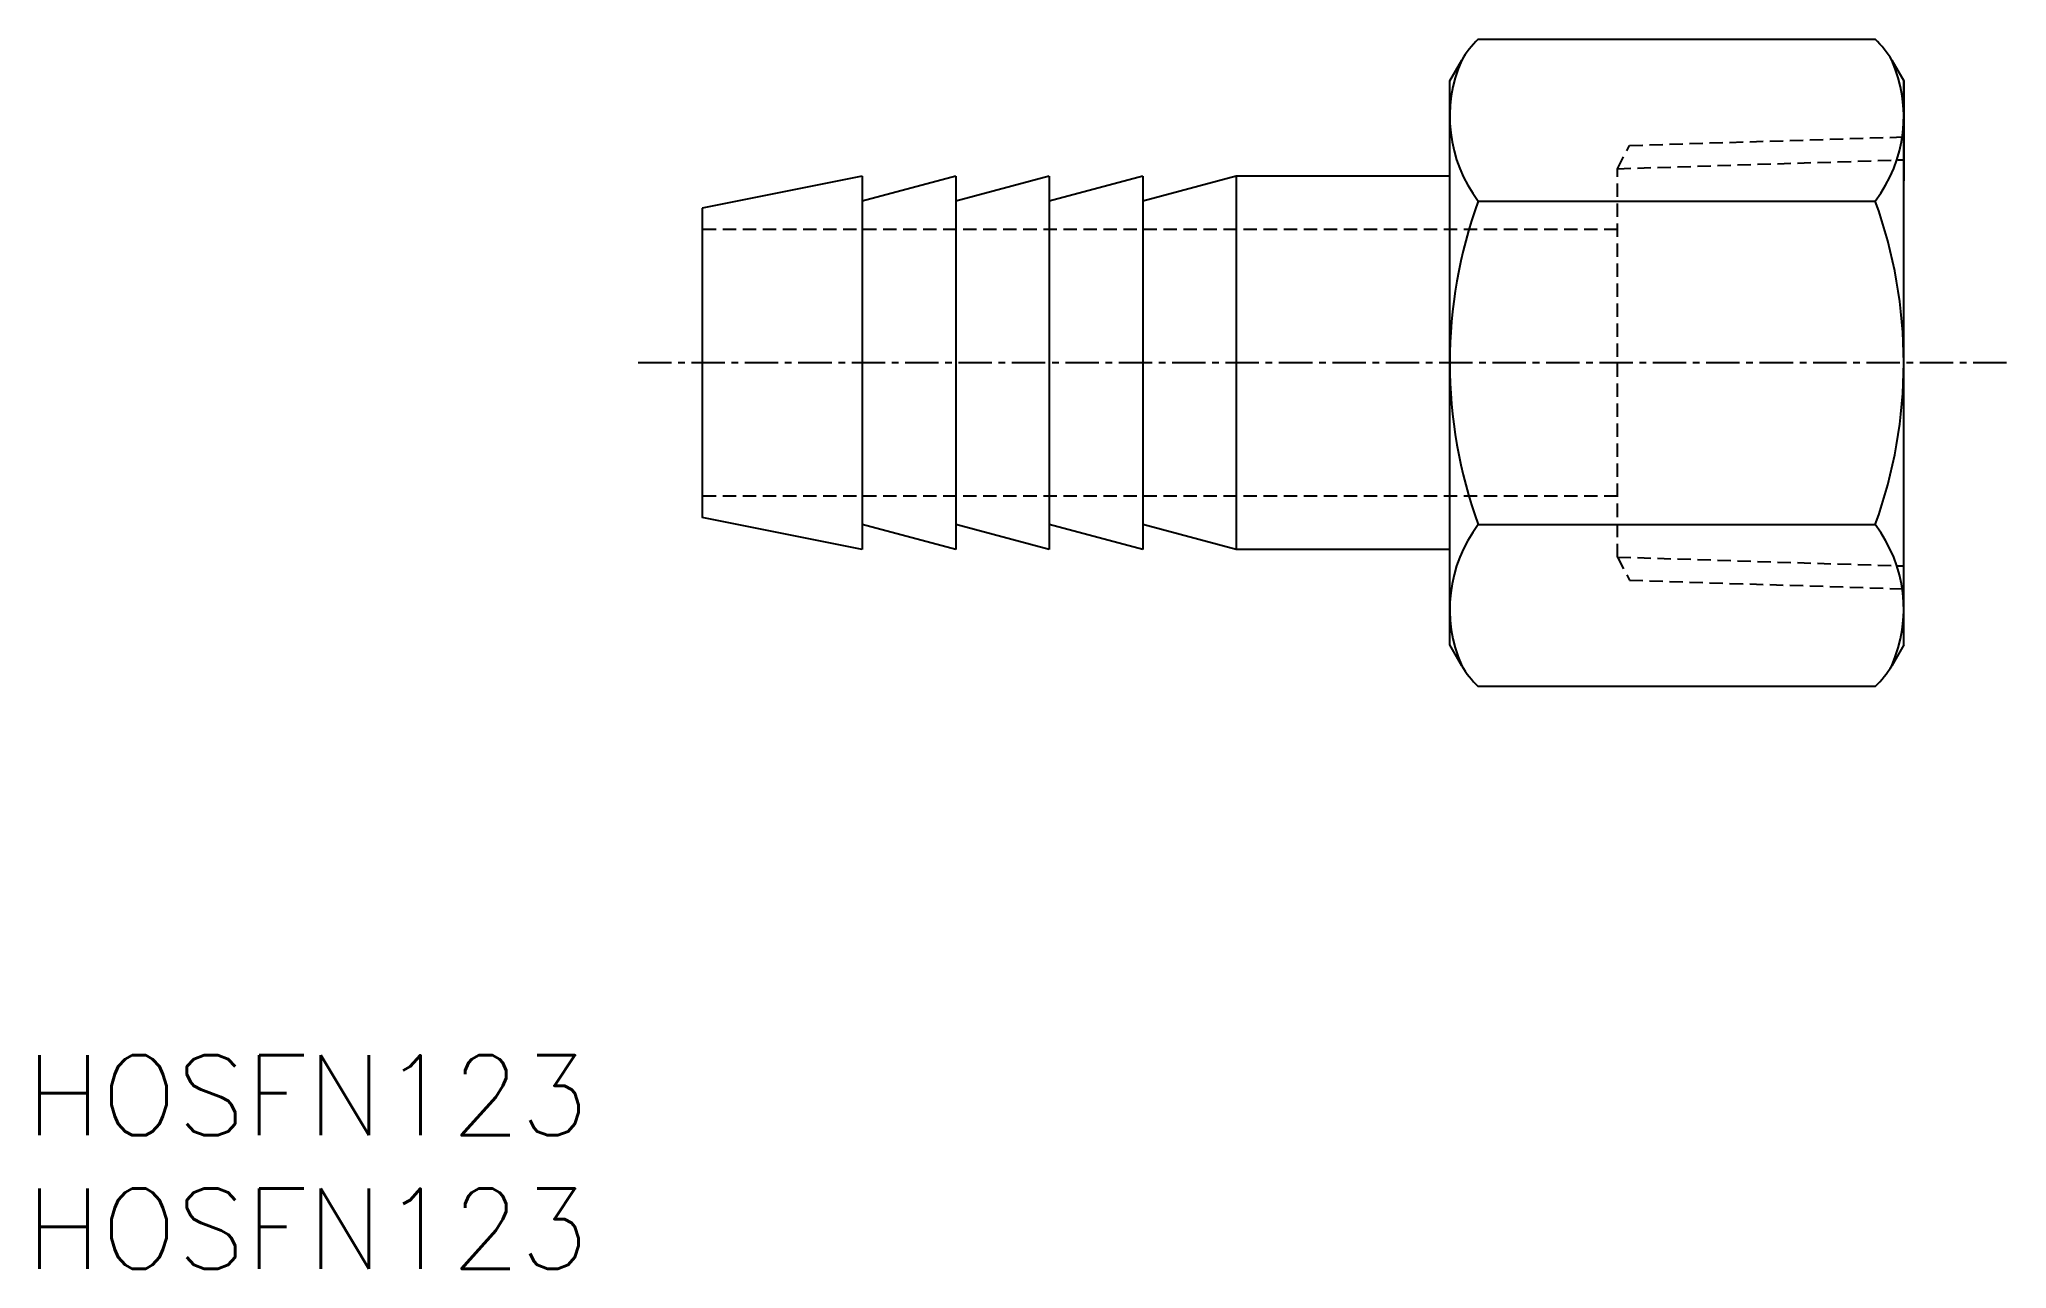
# Model space of a CAD drawing. Extents: x 0.5 to 74.2, y 0 to 46.1.
import ezdxf

# ---------------------------------------------------------------- set-up
doc = ezdxf.new("R2010")
doc.units = 0
doc.linetypes.add('CENTER', pattern=[2, 1.25, -0.25, 0.25, -0.25])
doc.linetypes.add('DASHED', pattern=[0.75, 0.5, -0.25])
doc.layers.get('0').update_dxf_attribs({"linetype": 'CONTINUOUS'})
doc.layers.add('CENTER', color=1, linetype='CENTER')
doc.styles.get("Standard").update_dxf_attribs({"font": 'txt.shx'})

# ---------------------------------------------------------------- blocks, each defined once
blk = doc.blocks.new('*U5')
at = {"color": 7, "linetype": 'CONTINUOUS'}
blk.add_text('HOSFN123', height=3, dxfattribs=at).set_placement((0, 0))
blk = doc.blocks.new('*U6')
at = {"color": 7, "linetype": 'CONTINUOUS'}
blk.add_text('HOSFN123', height=3, dxfattribs=at).set_placement((0, 5))

msp = doc.modelspace()

# ---------------------------------------------------------------- linework, layer by layer
for p, q in [((54.399, 46.07), (69.266, 46.07)), ((53.333, 44.515), (53.782, 45.294)), ((69.883, 45.294), (70.333, 44.515)), ((53.333, 23.376), (53.333, 44.515)), ((70.333, 44.515), (70.333, 40.768)), ((70.333, 23.376), (70.333, 44.515)), ((54.399, 40.008), (69.266, 40.008)), ((54.399, 27.884), (69.266, 27.884)), ((53.782, 22.597), (53.333, 23.376)), ((70.333, 23.376), (69.883, 22.597)), ((69.266, 21.821), (54.399, 21.821))]:
    msp.add_line(p, q)
at = {"color": 3, "linetype": 'DASHED'}
for p, q in [((59.613, 41.222), (60.066, 42.092)), ((60.066, 42.092), (70.333, 42.413)), ((59.613, 41.222), (70.333, 41.557)), ((59.613, 26.669), (59.613, 41.222)), ((59.613, 38.946), (25.333, 38.946)), ((59.613, 28.946), (25.333, 28.946)), ((59.613, 26.669), (70.333, 26.334)), ((59.613, 26.669), (60.066, 25.799)), ((60.066, 25.799), (70.333, 25.478))]:
    msp.add_line(p, q, dxfattribs=at)
at = {"color": 7, "linetype": 'CONTINUOUS'}
for p, q in [((31.333, 40.946), (25.333, 39.746)), ((31.333, 40.946), (31.333, 26.946)), ((34.833, 40.946), (31.333, 40.005)), ((34.833, 40.946), (34.833, 26.946)), ((38.333, 40.946), (34.833, 40.005)), ((38.333, 40.946), (38.333, 26.946)), ((41.833, 40.946), (38.333, 40.005)), ((45.333, 40.946), (41.833, 40.005)), ((41.833, 40.946), (41.833, 26.946)), ((53.333, 40.946), (45.333, 40.946)), ((45.333, 40.946), (45.333, 26.946)), ((25.333, 39.746), (25.333, 28.146)), ((31.333, 26.946), (25.333, 28.146)), ((34.833, 26.946), (31.333, 27.887)), ((38.333, 26.946), (34.833, 27.887)), ((41.833, 26.946), (38.333, 27.887)), ((45.333, 26.946), (41.833, 27.887)), ((53.333, 26.946), (45.333, 26.946))]:
    msp.add_line(p, q, dxfattribs=at)
for centre, radius, start, end in [((56.688, 43.616), 3.356, 133.00979, 150), ((66.977, 43.616), 3.356, 30, 46.99021), ((58.551, 43.172), 5.219, 156.00572, 217.31112), ((65.115, 43.172), 5.219, 322.68888, 23.99428), ((71.093, 33.946), 17.76, 160.04141, 199.95859), ((52.573, 33.946), 17.76, 340.04141, 19.95859), ((58.551, 24.72), 5.219, 142.68888, 203.99428), ((65.115, 24.72), 5.219, 336.00572, 37.31112), ((56.688, 24.275), 3.356, 210, 226.99021), ((66.977, 24.275), 3.356, 313.00979, 330)]:
    msp.add_arc(centre, radius, start, end)
at = {"layer": 'CENTER', "color": 1}
msp.add_line((74.187, 33.946), (22.833, 33.946), dxfattribs=at)

# ---------------------------------------------------------------- block references
at = {"color": 7, "linetype": 'CONTINUOUS'}
for name in ['*U6', '*U5']:
    msp.add_blockref(name, (0, 0), dxfattribs=at)

doc.saveas('drawing.dxf')
